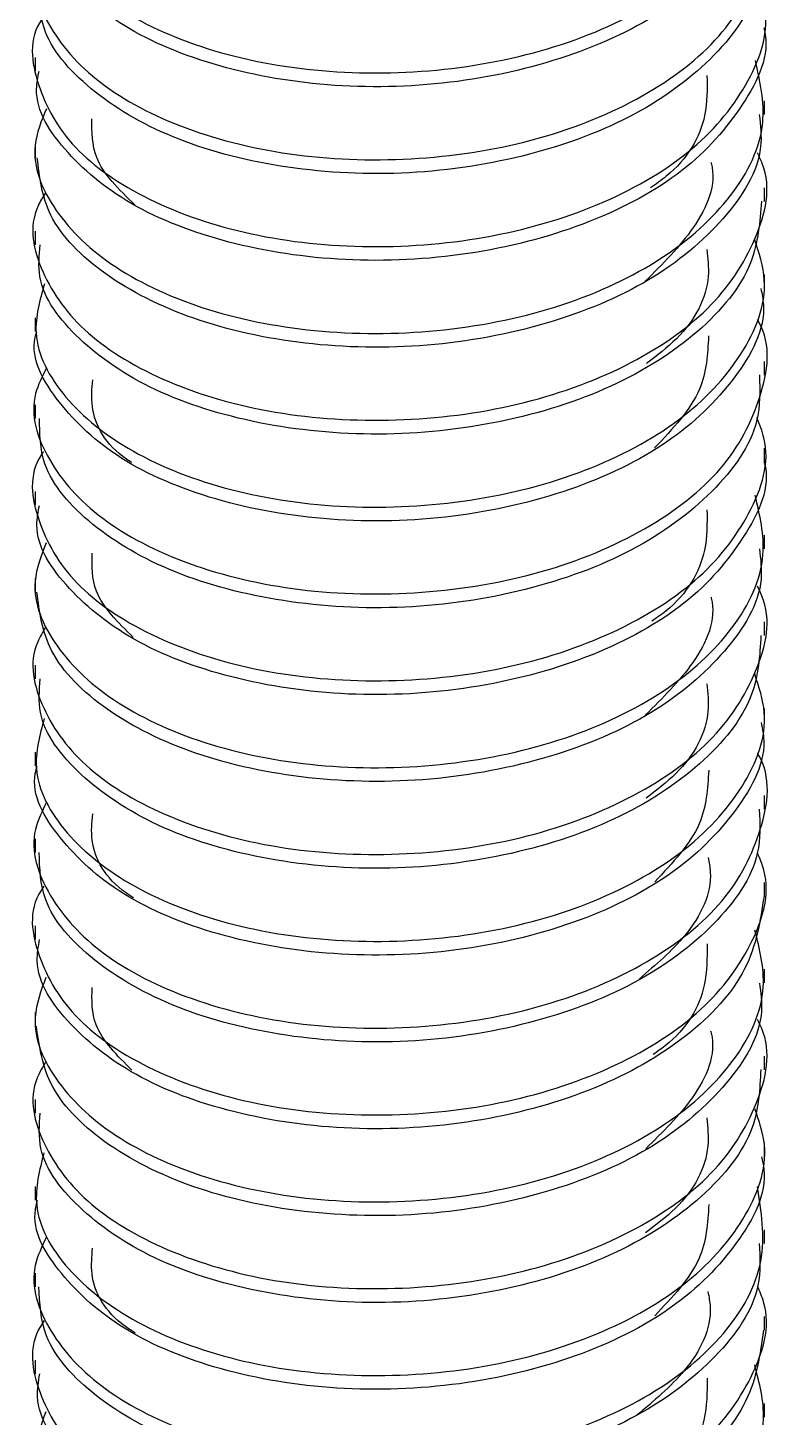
# Model space of a CAD drawing. Extents: x -976302 to -776254, y 5665 to 231437.
# Drawn here: x -791734.8 to -791673.2, y 89729.4 to 89844.4 of the extents above; entities that cross this region are included whole.
import ezdxf

# ---------------------------------------------------------------- set-up
doc = ezdxf.new("R2010")
doc.units = 0
doc.header["$LTSCALE"] = 1000
doc.header["$MEASUREMENT"] = 0
doc.layers.add('暖通', color=7, linetype='Continuous')

msp = doc.modelspace()

# ---------------------------------------------------------------- linework, layer by layer
at = {"layer": '暖通', "color": 7}
for p, q in [((-791734.21, 89841.96), (-791734.21, 89840.82)), ((-791734.21, 89841.96), (-791734.21, 89840.82)), ((-791673.83, 89837.23), (-791673.83, 89838.36)), ((-791673.83, 89837.23), (-791673.83, 89838.36)), ((-791734.21, 89834.77), (-791734.21, 89833.63)), ((-791734.21, 89834.77), (-791734.21, 89833.63)), ((-791673.83, 89830.03), (-791673.83, 89831.17)), ((-791673.83, 89830.03), (-791673.83, 89831.17)), ((-791734.21, 89827.58), (-791734.21, 89826.44)), ((-791734.21, 89827.58), (-791734.21, 89826.44)), ((-791673.83, 89822.84), (-791673.83, 89823.99)), ((-791673.83, 89822.84), (-791673.83, 89823.99)), ((-791734.21, 89820.39), (-791734.21, 89819.25)), ((-791734.21, 89820.39), (-791734.21, 89819.25)), ((-791673.83, 89815.66), (-791673.83, 89816.79)), ((-791673.83, 89815.66), (-791673.83, 89816.79)), ((-791734.21, 89813.2), (-791734.21, 89812.06)), ((-791734.21, 89813.2), (-791734.21, 89812.06)), ((-791673.83, 89808.46), (-791673.83, 89809.61)), ((-791673.83, 89808.46), (-791673.83, 89809.61)), ((-791734.21, 89806.01), (-791734.21, 89804.87)), ((-791734.21, 89806.01), (-791734.21, 89804.87)), ((-791673.83, 89801.28), (-791673.83, 89802.41)), ((-791673.83, 89801.28), (-791673.83, 89802.41)), ((-791734.21, 89798.82), (-791734.21, 89797.68)), ((-791734.21, 89798.82), (-791734.21, 89797.68)), ((-791673.83, 89794.08), (-791673.83, 89795.22)), ((-791673.83, 89794.08), (-791673.83, 89795.22)), ((-791734.21, 89791.63), (-791734.21, 89790.49)), ((-791734.21, 89791.63), (-791734.21, 89790.49)), ((-791673.83, 89786.89), (-791673.83, 89788.04)), ((-791673.83, 89786.89), (-791673.83, 89788.04)), ((-791734.21, 89784.44), (-791734.21, 89783.3)), ((-791734.21, 89784.44), (-791734.21, 89783.3)), ((-791673.83, 89779.7), (-791673.83, 89780.84)), ((-791673.83, 89779.7), (-791673.83, 89780.84)), ((-791734.21, 89777.25), (-791734.21, 89776.11)), ((-791734.21, 89777.25), (-791734.21, 89776.11)), ((-791673.83, 89772.51), (-791673.83, 89773.65)), ((-791673.83, 89772.51), (-791673.83, 89773.65)), ((-791734.21, 89770.05), (-791734.21, 89768.92)), ((-791734.21, 89770.05), (-791734.21, 89768.92)), ((-791673.83, 89765.32), (-791673.83, 89766.46)), ((-791673.83, 89765.32), (-791673.83, 89766.46)), ((-791734.21, 89762.87), (-791734.21, 89761.72)), ((-791734.21, 89762.87), (-791734.21, 89761.72)), ((-791673.83, 89758.13), (-791673.83, 89759.27)), ((-791673.83, 89758.13), (-791673.83, 89759.27)), ((-791734.21, 89755.67), (-791734.21, 89754.54)), ((-791734.21, 89755.67), (-791734.21, 89754.54)), ((-791673.83, 89750.94), (-791673.83, 89752.08)), ((-791673.83, 89750.94), (-791673.83, 89752.08)), ((-791734.21, 89748.48), (-791734.21, 89747.34)), ((-791734.21, 89748.48), (-791734.21, 89747.34)), ((-791673.83, 89743.75), (-791673.83, 89744.89)), ((-791673.83, 89743.75), (-791673.83, 89744.89)), ((-791734.21, 89741.3), (-791734.21, 89740.15)), ((-791734.21, 89741.3), (-791734.21, 89740.15)), ((-791673.83, 89736.56), (-791673.83, 89737.7)), ((-791673.83, 89736.56), (-791673.83, 89737.7)), ((-791734.21, 89734.1), (-791734.21, 89732.97)), ((-791734.21, 89734.1), (-791734.21, 89732.97)), ((-791673.83, 89729.37), (-791673.83, 89730.51)), ((-791673.83, 89729.37), (-791673.83, 89730.51))]:
    msp.add_line(p, q, dxfattribs=at)
for points, knots in [([(-791733.4, 89859.17), (-791733.8, 89857.87), (-791734.74, 89854.75), (-791732.23, 89849.77), (-791726.7, 89845.2), (-791718.5, 89841.89), (-791708.69, 89840.41), (-791698.35, 89840.89), (-791688.66, 89843.33), (-791680.66, 89847.56), (-791675.45, 89853.02), (-791673.26, 89858.46), (-791674.27, 89861.71), (-791674.64, 89862.91)], [0, 0, 0, 0, 0.070159, 0.167175, 0.264174, 0.361202, 0.458197, 0.555207, 0.652211, 0.749213, 0.846228, 0.943224, 1, 1, 1, 1]), ([(-791733.4, 89859.17), (-791733.8, 89857.87), (-791734.74, 89854.75), (-791732.23, 89849.77), (-791726.7, 89845.2), (-791718.5, 89841.89), (-791708.69, 89840.41), (-791698.35, 89840.89), (-791688.66, 89843.33), (-791680.66, 89847.56), (-791675.45, 89853.02), (-791673.26, 89858.46), (-791674.27, 89861.71), (-791674.64, 89862.91)], [0, 0, 0, 0, 0.070159, 0.167175, 0.264174, 0.361202, 0.458197, 0.555207, 0.652211, 0.749213, 0.846228, 0.943224, 1, 1, 1, 1]), ([(-791674.14, 89858.78), (-791674.05, 89858.28), (-791673.56, 89855.7), (-791676.09, 89851.1), (-791681.62, 89845.71), (-791689.94, 89841.77), (-791699.79, 89839.56), (-791710.13, 89839.36), (-791719.76, 89841.14), (-791727.71, 89844.6), (-791732.61, 89849.4), (-791734.71, 89853.17), (-791734.15, 89855.08), (-791734.12, 89855.19)], [0, 0, 0, 0, 0.025999, 0.133519, 0.241022, 0.348557, 0.456055, 0.563573, 0.67108, 0.778587, 0.886105, 0.993605, 1, 1, 1, 1]), ([(-791674.14, 89858.78), (-791674.05, 89858.28), (-791673.56, 89855.7), (-791676.09, 89851.1), (-791681.62, 89845.71), (-791689.94, 89841.77), (-791699.79, 89839.56), (-791710.13, 89839.36), (-791719.76, 89841.14), (-791727.71, 89844.6), (-791732.61, 89849.4), (-791734.71, 89853.17), (-791734.15, 89855.08), (-791734.12, 89855.19)], [0, 0, 0, 0, 0.025999, 0.133519, 0.241022, 0.348557, 0.456055, 0.563573, 0.67108, 0.778587, 0.886105, 0.993605, 1, 1, 1, 1]), ([(-791733.26, 89852.21), (-791733.61, 89851.56), (-791734.88, 89849.14), (-791733.53, 89844.66), (-791729.28, 89839.68), (-791721.98, 89835.82), (-791712.69, 89833.56), (-791702.42, 89833.28), (-791692.32, 89834.94), (-791683.58, 89838.53), (-791677.04, 89843.56), (-791673.92, 89849.55), (-791673.17, 89854), (-791674.36, 89856.05), (-791674.41, 89856.13)], [0, 0, 0, 0, 0.0360745, 0.1320762, 0.2280546, 0.3240462, 0.420029, 0.5160055, 0.612003, 0.7079818, 0.8039885, 0.899963, 0.995951, 1, 1, 1, 1]), ([(-791733.26, 89852.21), (-791733.61, 89851.56), (-791734.88, 89849.14), (-791733.53, 89844.66), (-791729.28, 89839.68), (-791721.98, 89835.82), (-791712.69, 89833.56), (-791702.42, 89833.28), (-791692.32, 89834.94), (-791683.58, 89838.53), (-791677.04, 89843.56), (-791673.92, 89849.55), (-791673.17, 89854), (-791674.36, 89856.05), (-791674.41, 89856.13)], [0, 0, 0, 0, 0.0360745, 0.1320762, 0.2280546, 0.3240462, 0.420029, 0.5160055, 0.612003, 0.7079818, 0.8039885, 0.899963, 0.995951, 1, 1, 1, 1]), ([(-791674.23, 89851.62), (-791674.21, 89850.28), (-791674.15, 89846.85), (-791677.92, 89841.65), (-791684.65, 89836.76), (-791693.7, 89833.49), (-791703.88, 89832.03), (-791714.08, 89832.66), (-791723.17, 89835.11), (-791729.97, 89839.19), (-791733.85, 89843.75), (-791733.84, 89846.8), (-791733.83, 89848.02)], [0, 0, 0, 0, 0.068596, 0.17607, 0.283549, 0.391034, 0.498502, 0.606002, 0.713474, 0.82097, 0.92844, 1, 1, 1, 1]), ([(-791674.23, 89851.62), (-791674.21, 89850.28), (-791674.15, 89846.85), (-791677.92, 89841.65), (-791684.65, 89836.76), (-791693.7, 89833.49), (-791703.88, 89832.03), (-791714.08, 89832.66), (-791723.17, 89835.11), (-791729.97, 89839.19), (-791733.85, 89843.75), (-791733.84, 89846.8), (-791733.83, 89848.02)], [0, 0, 0, 0, 0.068596, 0.17607, 0.283549, 0.391034, 0.498502, 0.606002, 0.713474, 0.82097, 0.92844, 1, 1, 1, 1]), ([(-791733.55, 89845.27), (-791733.57, 89845.24), (-791734.82, 89843.52), (-791734.25, 89839.62), (-791731.43, 89834.35), (-791725.13, 89830), (-791716.54, 89827.03), (-791706.52, 89825.97), (-791696.21, 89826.86), (-791686.81, 89829.72), (-791679.28, 89834.24), (-791674.79, 89839.9), (-791673.18, 89844.85), (-791674.24, 89847.5), (-791674.49, 89848.13)], [0, 0, 0, 0, 0.00189, 0.098703, 0.19552, 0.292327, 0.389158, 0.485963, 0.582792, 0.6796, 0.776418, 0.873231, 0.970036, 1, 1, 1, 1]), ([(-791733.55, 89845.27), (-791733.57, 89845.24), (-791734.82, 89843.52), (-791734.25, 89839.62), (-791731.43, 89834.35), (-791725.13, 89830), (-791716.54, 89827.03), (-791706.52, 89825.97), (-791696.21, 89826.86), (-791686.81, 89829.72), (-791679.28, 89834.24), (-791674.79, 89839.9), (-791673.18, 89844.85), (-791674.24, 89847.5), (-791674.49, 89848.13)], [0, 0, 0, 0, 0.00189, 0.098703, 0.19552, 0.292327, 0.389158, 0.485963, 0.582792, 0.6796, 0.776418, 0.873231, 0.970036, 1, 1, 1, 1]), ([(-791673.88, 89844.41), (-791673.86, 89844.34), (-791673.3, 89842.21), (-791675.35, 89837.96), (-791680.15, 89832.36), (-791688.04, 89828.08), (-791697.63, 89825.49), (-791707.97, 89824.85), (-791717.85, 89826.24), (-791726.23, 89829.35), (-791731.84, 89833.94), (-791734.44, 89838), (-791733.98, 89840.32), (-791733.88, 89840.81)], [0, 0, 0, 0, 0.003424, 0.11095, 0.218451, 0.325979, 0.433476, 0.540981, 0.648493, 0.755994, 0.863522, 0.97102, 1, 1, 1, 1]), ([(-791673.88, 89844.41), (-791673.86, 89844.34), (-791673.3, 89842.21), (-791675.35, 89837.96), (-791680.15, 89832.36), (-791688.04, 89828.08), (-791697.63, 89825.49), (-791707.97, 89824.85), (-791717.85, 89826.24), (-791726.23, 89829.35), (-791731.84, 89833.94), (-791734.44, 89838), (-791733.98, 89840.32), (-791733.88, 89840.81)], [0, 0, 0, 0, 0.003424, 0.11095, 0.218451, 0.325979, 0.433476, 0.540981, 0.648493, 0.755994, 0.863522, 0.97102, 1, 1, 1, 1]), ([(-791733.28, 89837.71), (-791733.69, 89836.71), (-791734.83, 89833.92), (-791732.9, 89829.15), (-791727.96, 89824.38), (-791720.16, 89820.8), (-791710.57, 89818.96), (-791700.24, 89819.09), (-791690.34, 89821.16), (-791681.96, 89825.11), (-791676.17, 89830.36), (-791673.34, 89836.2), (-791674.19, 89839.99), (-791674.57, 89841.7)], [0, 0, 0, 0, 0.054167, 0.150455, 0.24672, 0.343008, 0.439271, 0.535539, 0.631814, 0.728079, 0.824369, 0.92063, 1, 1, 1, 1]), ([(-791733.28, 89837.71), (-791733.69, 89836.71), (-791734.83, 89833.92), (-791732.9, 89829.15), (-791727.96, 89824.38), (-791720.16, 89820.8), (-791710.57, 89818.96), (-791700.24, 89819.09), (-791690.34, 89821.16), (-791681.96, 89825.11), (-791676.17, 89830.36), (-791673.34, 89836.2), (-791674.19, 89839.99), (-791674.57, 89841.7)], [0, 0, 0, 0, 0.054167, 0.150455, 0.24672, 0.343008, 0.439271, 0.535539, 0.631814, 0.728079, 0.824369, 0.92063, 1, 1, 1, 1]), ([(-791678.58, 89840.45), (-791678.57, 89839.35), (-791678.52, 89836.46), (-791680.42, 89833.14), (-791682.82, 89831.46), (-791683.27, 89831.15)], [0, 0, 0, 0, 0.330871, 0.873659, 1, 1, 1, 1]), ([(-791678.58, 89840.45), (-791678.57, 89839.35), (-791678.52, 89836.46), (-791680.42, 89833.14), (-791682.82, 89831.46), (-791683.27, 89831.15)], [0, 0, 0, 0, 0.330871, 0.873659, 1, 1, 1, 1]), ([(-791674.25, 89837.22), (-791674.15, 89836.33), (-791673.82, 89833.35), (-791676.88, 89828.46), (-791682.98, 89823.28), (-791691.67, 89819.66), (-791701.69, 89817.79), (-791711.99, 89817.98), (-791721.4, 89820.08), (-791728.77, 89823.83), (-791733.46, 89828.6), (-791733.85, 89832.04), (-791734.03, 89833.64)], [0, 0, 0, 0, 0.045859, 0.15335, 0.260833, 0.36834, 0.475818, 0.583325, 0.690807, 0.798301, 0.905789, 1, 1, 1, 1]), ([(-791674.25, 89837.22), (-791674.15, 89836.33), (-791673.82, 89833.35), (-791676.88, 89828.46), (-791682.98, 89823.28), (-791691.67, 89819.66), (-791701.69, 89817.79), (-791711.99, 89817.98), (-791721.4, 89820.08), (-791728.77, 89823.83), (-791733.46, 89828.6), (-791733.85, 89832.04), (-791734.03, 89833.64)], [0, 0, 0, 0, 0.045859, 0.15335, 0.260833, 0.36834, 0.475818, 0.583325, 0.690807, 0.798301, 0.905789, 1, 1, 1, 1]), ([(-791725.96, 89829.75), (-791727.26, 89831.02), (-791729.53, 89833.24), (-791729.51, 89835.78), (-791729.5, 89836.86)], [0, 0, 0, 0, 0.5735089, 1, 1, 1, 1]), ([(-791725.96, 89829.75), (-791727.26, 89831.02), (-791729.53, 89833.24), (-791729.51, 89835.78), (-791729.5, 89836.86)], [0, 0, 0, 0, 0.5735089, 1, 1, 1, 1]), ([(-791733.34, 89830.75), (-791733.57, 89830.39), (-791734.87, 89828.3), (-791733.94, 89824.09), (-791730.34, 89818.96), (-791723.49, 89814.86), (-791714.51, 89812.26), (-791704.33, 89811.62), (-791694.12, 89812.91), (-791685.04, 89816.17), (-791678.02, 89820.98), (-791674.26, 89826.82), (-791673.13, 89831.47), (-791674.26, 89833.76), (-791674.41, 89834.05)], [0, 0, 0, 0, 0.020312, 0.116876, 0.213428, 0.309982, 0.406543, 0.503089, 0.599663, 0.696212, 0.792783, 0.88933, 0.985881, 1, 1, 1, 1]), ([(-791733.34, 89830.75), (-791733.57, 89830.39), (-791734.87, 89828.3), (-791733.94, 89824.09), (-791730.34, 89818.96), (-791723.49, 89814.86), (-791714.51, 89812.26), (-791704.33, 89811.62), (-791694.12, 89812.91), (-791685.04, 89816.17), (-791678.02, 89820.98), (-791674.26, 89826.82), (-791673.13, 89831.47), (-791674.26, 89833.76), (-791674.41, 89834.05)], [0, 0, 0, 0, 0.020312, 0.116876, 0.213428, 0.309982, 0.406543, 0.503089, 0.599663, 0.696212, 0.792783, 0.88933, 0.985881, 1, 1, 1, 1]), ([(-791678.25, 89833.25), (-791678.24, 89833.23), (-791677.76, 89831.44), (-791679.29, 89827.81), (-791682.26, 89824.85), (-791683.69, 89823.42)], [0, 0, 0, 0, 0.005767, 0.519201, 1, 1, 1, 1]), ([(-791678.25, 89833.25), (-791678.24, 89833.23), (-791677.76, 89831.44), (-791679.29, 89827.81), (-791682.26, 89824.85), (-791683.69, 89823.42)], [0, 0, 0, 0, 0.005767, 0.519201, 1, 1, 1, 1]), ([(-791674.08, 89830.05), (-791674.2, 89828.33), (-791674.48, 89824.52), (-791678.95, 89819.08), (-791686.18, 89814.46), (-791695.52, 89811.5), (-791705.79, 89810.42), (-791715.86, 89811.42), (-791724.64, 89814.18), (-791730.91, 89818.51), (-791734.14, 89822.84), (-791733.87, 89825.56), (-791733.78, 89826.44)], [0, 0, 0, 0, 0.088426, 0.195904, 0.303397, 0.410879, 0.518355, 0.625854, 0.733332, 0.840842, 0.948315, 1, 1, 1, 1]), ([(-791674.08, 89830.05), (-791674.2, 89828.33), (-791674.48, 89824.52), (-791678.95, 89819.08), (-791686.18, 89814.46), (-791695.52, 89811.5), (-791705.79, 89810.42), (-791715.86, 89811.42), (-791724.64, 89814.18), (-791730.91, 89818.51), (-791734.14, 89822.84), (-791733.87, 89825.56), (-791733.78, 89826.44)], [0, 0, 0, 0, 0.088426, 0.195904, 0.303397, 0.410879, 0.518355, 0.625854, 0.733332, 0.840842, 0.948315, 1, 1, 1, 1]), ([(-791733.43, 89823.2), (-791733.82, 89821.85), (-791734.73, 89818.69), (-791732.12, 89813.68), (-791726.52, 89809.14), (-791718.26, 89805.87), (-791708.42, 89804.44), (-791698.08, 89804.98), (-791688.42, 89807.47), (-791680.48, 89811.74), (-791675.36, 89817.22), (-791673.25, 89822.6), (-791674.27, 89825.78), (-791674.64, 89826.91)], [0, 0, 0, 0, 0.072449, 0.169575, 0.266684, 0.363823, 0.460928, 0.558051, 0.655164, 0.752277, 0.849402, 0.946508, 1, 1, 1, 1]), ([(-791733.43, 89823.2), (-791733.82, 89821.85), (-791734.73, 89818.69), (-791732.12, 89813.68), (-791726.52, 89809.14), (-791718.26, 89805.87), (-791708.42, 89804.44), (-791698.08, 89804.98), (-791688.42, 89807.47), (-791680.48, 89811.74), (-791675.36, 89817.22), (-791673.25, 89822.6), (-791674.27, 89825.78), (-791674.64, 89826.91)], [0, 0, 0, 0, 0.072449, 0.169575, 0.266684, 0.363823, 0.460928, 0.558051, 0.655164, 0.752277, 0.849402, 0.946508, 1, 1, 1, 1]), ([(-791678.59, 89826.05), (-791678.51, 89825.31), (-791678.23, 89822.78), (-791680.01, 89819.35), (-791682.72, 89817.27), (-791683.59, 89816.6)], [0, 0, 0, 0, 0.2190539, 0.749365, 1, 1, 1, 1]), ([(-791678.59, 89826.05), (-791678.51, 89825.31), (-791678.23, 89822.78), (-791680.01, 89819.35), (-791682.72, 89817.27), (-791683.59, 89816.6)], [0, 0, 0, 0, 0.2190539, 0.749365, 1, 1, 1, 1]), ([(-791674.12, 89822.83), (-791674.03, 89822.38), (-791673.53, 89819.86), (-791675.99, 89815.3), (-791681.43, 89809.88), (-791689.7, 89805.9), (-791699.51, 89803.64), (-791709.86, 89803.39), (-791719.52, 89805.11), (-791727.53, 89808.53), (-791732.52, 89813.31), (-791734.68, 89817.12), (-791734.12, 89819.08), (-791734.08, 89819.24)], [0, 0, 0, 0, 0.023158, 0.130681, 0.238186, 0.345723, 0.453223, 0.560742, 0.668251, 0.77576, 0.883281, 0.990783, 1, 1, 1, 1]), ([(-791674.12, 89822.83), (-791674.03, 89822.38), (-791673.53, 89819.86), (-791675.99, 89815.3), (-791681.43, 89809.88), (-791689.7, 89805.9), (-791699.51, 89803.64), (-791709.86, 89803.39), (-791719.52, 89805.11), (-791727.53, 89808.53), (-791732.52, 89813.31), (-791734.68, 89817.12), (-791734.12, 89819.08), (-791734.08, 89819.24)], [0, 0, 0, 0, 0.023158, 0.130681, 0.238186, 0.345723, 0.453223, 0.560742, 0.668251, 0.77576, 0.883281, 0.990783, 1, 1, 1, 1]), ([(-791733.26, 89816.25), (-791733.62, 89815.55), (-791734.87, 89813.09), (-791733.46, 89808.56), (-791729.12, 89803.61), (-791721.75, 89799.78), (-791712.43, 89797.57), (-791702.15, 89797.35), (-791692.07, 89799.06), (-791683.37, 89802.69), (-791676.9, 89807.76), (-791673.88, 89813.76), (-791673.18, 89818.19), (-791674.37, 89820.2), (-791674.4, 89820.25)], [0, 0, 0, 0, 0.038306, 0.13423, 0.230129, 0.326043, 0.421946, 0.517845, 0.613762, 0.709662, 0.805591, 0.901486, 0.997397, 1, 1, 1, 1]), ([(-791733.26, 89816.25), (-791733.62, 89815.55), (-791734.87, 89813.09), (-791733.46, 89808.56), (-791729.12, 89803.61), (-791721.75, 89799.78), (-791712.43, 89797.57), (-791702.15, 89797.35), (-791692.07, 89799.06), (-791683.37, 89802.69), (-791676.9, 89807.76), (-791673.88, 89813.76), (-791673.18, 89818.19), (-791674.37, 89820.2), (-791674.4, 89820.25)], [0, 0, 0, 0, 0.038306, 0.13423, 0.230129, 0.326043, 0.421946, 0.517845, 0.613762, 0.709662, 0.805591, 0.901486, 0.997397, 1, 1, 1, 1]), ([(-791678.45, 89818.89), (-791678.53, 89817.39), (-791678.71, 89814.08), (-791681.42, 89811.21), (-791682.92, 89809.62)], [0, 0, 0, 0, 0.45075, 1, 1, 1, 1]), ([(-791678.45, 89818.89), (-791678.53, 89817.39), (-791678.71, 89814.08), (-791681.42, 89811.21), (-791682.92, 89809.62)], [0, 0, 0, 0, 0.45075, 1, 1, 1, 1]), ([(-791674.24, 89815.67), (-791674.2, 89814.38), (-791674.11, 89811.01), (-791677.79, 89805.85), (-791684.43, 89800.92), (-791693.44, 89797.6), (-791703.6, 89796.09), (-791713.82, 89796.67), (-791722.95, 89799.08), (-791729.83, 89803.11), (-791733.8, 89807.7), (-791733.83, 89810.8), (-791733.85, 89812.07)], [0, 0, 0, 0, 0.065746, 0.173222, 0.280699, 0.388186, 0.495654, 0.603155, 0.710627, 0.818122, 0.925593, 1, 1, 1, 1]), ([(-791674.24, 89815.67), (-791674.2, 89814.38), (-791674.11, 89811.01), (-791677.79, 89805.85), (-791684.43, 89800.92), (-791693.44, 89797.6), (-791703.6, 89796.09), (-791713.82, 89796.67), (-791722.95, 89799.08), (-791729.83, 89803.11), (-791733.8, 89807.7), (-791733.83, 89810.8), (-791733.85, 89812.07)], [0, 0, 0, 0, 0.065746, 0.173222, 0.280699, 0.388186, 0.495654, 0.603155, 0.710627, 0.818122, 0.925593, 1, 1, 1, 1]), ([(-791726.21, 89808.41), (-791726.35, 89808.5), (-791728.32, 89809.76), (-791729.69, 89812.26), (-791729.5, 89814.53), (-791729.44, 89815.27)], [0, 0, 0, 0, 0.05134, 0.690992, 1, 1, 1, 1]), ([(-791726.21, 89808.41), (-791726.35, 89808.5), (-791728.32, 89809.76), (-791729.69, 89812.26), (-791729.5, 89814.53), (-791729.44, 89815.27)], [0, 0, 0, 0, 0.05134, 0.690992, 1, 1, 1, 1]), ([(-791733.51, 89809.3), (-791733.57, 89809.23), (-791734.83, 89807.46), (-791734.22, 89803.53), (-791731.3, 89798.27), (-791724.93, 89793.94), (-791716.29, 89791.02), (-791706.25, 89790.02), (-791695.95, 89790.95), (-791686.58, 89793.87), (-791679.11, 89798.43), (-791674.72, 89804.11), (-791673.17, 89808.99), (-791674.23, 89811.57), (-791674.45, 89812.13)], [0, 0, 0, 0, 0.0042178, 0.1011317, 0.1980476, 0.2949559, 0.3918854, 0.4887903, 0.5857205, 0.682628, 0.7795477, 0.8764603, 0.9733655, 1, 1, 1, 1]), ([(-791733.51, 89809.3), (-791733.57, 89809.23), (-791734.83, 89807.46), (-791734.22, 89803.53), (-791731.3, 89798.27), (-791724.93, 89793.94), (-791716.29, 89791.02), (-791706.25, 89790.02), (-791695.95, 89790.95), (-791686.58, 89793.87), (-791679.11, 89798.43), (-791674.72, 89804.11), (-791673.17, 89808.99), (-791674.23, 89811.57), (-791674.45, 89812.13)], [0, 0, 0, 0, 0.0042178, 0.1011317, 0.1980476, 0.2949559, 0.3918854, 0.4887903, 0.5857205, 0.682628, 0.7795477, 0.8764603, 0.9733655, 1, 1, 1, 1]), ([(-791673.84, 89808.46), (-791673.84, 89808.45), (-791673.27, 89806.38), (-791675.27, 89802.16), (-791679.97, 89796.55), (-791687.81, 89792.22), (-791697.36, 89789.58), (-791707.7, 89788.88), (-791717.6, 89790.23), (-791726.03, 89793.3), (-791731.73, 89797.86), (-791734.41, 89801.95), (-791733.96, 89804.32), (-791733.86, 89804.86)], [0, 0, 0, 0, 0.000608, 0.108133, 0.21563, 0.323154, 0.430649, 0.538149, 0.645659, 0.753157, 0.860683, 0.968177, 1, 1, 1, 1]), ([(-791673.84, 89808.46), (-791673.84, 89808.45), (-791673.27, 89806.38), (-791675.27, 89802.16), (-791679.97, 89796.55), (-791687.81, 89792.22), (-791697.36, 89789.58), (-791707.7, 89788.88), (-791717.6, 89790.23), (-791726.03, 89793.3), (-791731.73, 89797.86), (-791734.41, 89801.95), (-791733.96, 89804.32), (-791733.86, 89804.86)], [0, 0, 0, 0, 0.000608, 0.108133, 0.21563, 0.323154, 0.430649, 0.538149, 0.645659, 0.753157, 0.860683, 0.968177, 1, 1, 1, 1]), ([(-791733.3, 89801.75), (-791733.71, 89800.7), (-791734.82, 89797.86), (-791732.81, 89793.06), (-791727.78, 89788.32), (-791719.92, 89784.78), (-791710.31, 89782.98), (-791699.97, 89783.16), (-791690.1, 89785.29), (-791681.77, 89789.28), (-791676.06, 89794.56), (-791673.33, 89800.35), (-791674.21, 89804.06), (-791674.59, 89805.7)], [0, 0, 0, 0, 0.056461, 0.15285, 0.249216, 0.345607, 0.44197, 0.53834, 0.634716, 0.731083, 0.827473, 0.923836, 1, 1, 1, 1]), ([(-791733.3, 89801.75), (-791733.71, 89800.7), (-791734.82, 89797.86), (-791732.81, 89793.06), (-791727.78, 89788.32), (-791719.92, 89784.78), (-791710.31, 89782.98), (-791699.97, 89783.16), (-791690.1, 89785.29), (-791681.77, 89789.28), (-791676.06, 89794.56), (-791673.33, 89800.35), (-791674.21, 89804.06), (-791674.59, 89805.7)], [0, 0, 0, 0, 0.056461, 0.15285, 0.249216, 0.345607, 0.44197, 0.53834, 0.634716, 0.731083, 0.827473, 0.923836, 1, 1, 1, 1]), ([(-791678.58, 89804.5), (-791678.57, 89803.38), (-791678.54, 89800.47), (-791680.41, 89797.18), (-791682.76, 89795.54), (-791683.16, 89795.27)], [0, 0, 0, 0, 0.340249, 0.888597, 1, 1, 1, 1]), ([(-791678.58, 89804.5), (-791678.57, 89803.38), (-791678.54, 89800.47), (-791680.41, 89797.18), (-791682.76, 89795.54), (-791683.16, 89795.27)], [0, 0, 0, 0, 0.340249, 0.888597, 1, 1, 1, 1]), ([(-791674.24, 89801.27), (-791674.14, 89800.43), (-791673.78, 89797.51), (-791676.76, 89792.66), (-791682.78, 89787.45), (-791691.42, 89783.78), (-791701.42, 89781.86), (-791711.72, 89782), (-791721.17, 89784.05), (-791728.61, 89787.76), (-791733.41, 89792.55), (-791733.85, 89796.04), (-791734.06, 89797.69)], [0, 0, 0, 0, 0.043008, 0.150503, 0.257988, 0.365498, 0.47298, 0.580488, 0.687972, 0.795468, 0.902959, 1, 1, 1, 1]), ([(-791674.24, 89801.27), (-791674.14, 89800.43), (-791673.78, 89797.51), (-791676.76, 89792.66), (-791682.78, 89787.45), (-791691.42, 89783.78), (-791701.42, 89781.86), (-791711.72, 89782), (-791721.17, 89784.05), (-791728.61, 89787.76), (-791733.41, 89792.55), (-791733.85, 89796.04), (-791734.06, 89797.69)], [0, 0, 0, 0, 0.043008, 0.150503, 0.257988, 0.365498, 0.47298, 0.580488, 0.687972, 0.795468, 0.902959, 1, 1, 1, 1]), ([(-791726.08, 89793.93), (-791727.35, 89795.18), (-791729.55, 89797.35), (-791729.51, 89799.84), (-791729.49, 89800.9)], [0, 0, 0, 0, 0.571707, 1, 1, 1, 1]), ([(-791726.08, 89793.93), (-791727.35, 89795.18), (-791729.55, 89797.35), (-791729.51, 89799.84), (-791729.49, 89800.9)], [0, 0, 0, 0, 0.571707, 1, 1, 1, 1]), ([(-791733.33, 89794.78), (-791733.57, 89794.38), (-791734.87, 89792.24), (-791733.89, 89787.99), (-791730.2, 89782.88), (-791723.28, 89778.81), (-791714.25, 89776.26), (-791704.06, 89775.68), (-791693.86, 89777.02), (-791684.83, 89780.33), (-791677.88, 89785.17), (-791674.2, 89791.03), (-791673.13, 89795.65), (-791674.28, 89797.91), (-791674.41, 89798.17)], [0, 0, 0, 0, 0.022593, 0.119074, 0.215542, 0.312013, 0.408489, 0.504951, 0.60144, 0.697905, 0.794393, 0.890856, 0.987323, 1, 1, 1, 1]), ([(-791733.33, 89794.78), (-791733.57, 89794.38), (-791734.87, 89792.24), (-791733.89, 89787.99), (-791730.2, 89782.88), (-791723.28, 89778.81), (-791714.25, 89776.26), (-791704.06, 89775.68), (-791693.86, 89777.02), (-791684.83, 89780.33), (-791677.88, 89785.17), (-791674.2, 89791.03), (-791673.13, 89795.65), (-791674.28, 89797.91), (-791674.41, 89798.17)], [0, 0, 0, 0, 0.022593, 0.119074, 0.215542, 0.312013, 0.408489, 0.504951, 0.60144, 0.697905, 0.794393, 0.890856, 0.987323, 1, 1, 1, 1]), ([(-791678.26, 89797.3), (-791678.25, 89797.26), (-791677.77, 89795.45), (-791679.3, 89791.83), (-791682.26, 89788.91), (-791683.67, 89787.51)], [0, 0, 0, 0, 0.011347, 0.526692, 1, 1, 1, 1]), ([(-791678.26, 89797.3), (-791678.25, 89797.26), (-791677.77, 89795.45), (-791679.3, 89791.83), (-791682.26, 89788.91), (-791683.67, 89787.51)], [0, 0, 0, 0, 0.011347, 0.526692, 1, 1, 1, 1]), ([(-791674.11, 89794.1), (-791674.21, 89792.43), (-791674.43, 89788.68), (-791678.8, 89783.27), (-791685.95, 89778.61), (-791695.25, 89775.61), (-791705.52, 89774.47), (-791715.61, 89775.41), (-791724.43, 89778.13), (-791730.78, 89782.43), (-791734.1, 89786.8), (-791733.86, 89789.56), (-791733.78, 89790.49)], [0, 0, 0, 0, 0.085589, 0.193065, 0.300556, 0.408037, 0.515511, 0.623009, 0.730485, 0.837993, 0.945465, 1, 1, 1, 1]), ([(-791674.11, 89794.1), (-791674.21, 89792.43), (-791674.43, 89788.68), (-791678.8, 89783.27), (-791685.95, 89778.61), (-791695.25, 89775.61), (-791705.52, 89774.47), (-791715.61, 89775.41), (-791724.43, 89778.13), (-791730.78, 89782.43), (-791734.1, 89786.8), (-791733.86, 89789.56), (-791733.78, 89790.49)], [0, 0, 0, 0, 0.085589, 0.193065, 0.300556, 0.408037, 0.515511, 0.623009, 0.730485, 0.837993, 0.945465, 1, 1, 1, 1]), ([(-791733.45, 89787.23), (-791733.83, 89785.84), (-791734.71, 89782.63), (-791732.01, 89777.6), (-791726.33, 89773.08), (-791718.01, 89769.85), (-791708.15, 89768.48), (-791697.81, 89769.06), (-791688.18, 89771.61), (-791680.3, 89775.92), (-791675.27, 89781.43), (-791673.24, 89786.75), (-791674.28, 89789.85), (-791674.63, 89790.91)], [0, 0, 0, 0, 0.074738, 0.171975, 0.269196, 0.366446, 0.463664, 0.560899, 0.658124, 0.75535, 0.852584, 0.949803, 1, 1, 1, 1]), ([(-791733.45, 89787.23), (-791733.83, 89785.84), (-791734.71, 89782.63), (-791732.01, 89777.6), (-791726.33, 89773.08), (-791718.01, 89769.85), (-791708.15, 89768.48), (-791697.81, 89769.06), (-791688.18, 89771.61), (-791680.3, 89775.92), (-791675.27, 89781.43), (-791673.24, 89786.75), (-791674.28, 89789.85), (-791674.63, 89790.91)], [0, 0, 0, 0, 0.074738, 0.171975, 0.269196, 0.366446, 0.463664, 0.560899, 0.658124, 0.75535, 0.852584, 0.949803, 1, 1, 1, 1]), ([(-791678.59, 89790.1), (-791678.51, 89789.34), (-791678.25, 89786.79), (-791680.05, 89783.35), (-791682.76, 89781.28), (-791683.62, 89780.62)], [0, 0, 0, 0, 0.223982, 0.752249, 1, 1, 1, 1]), ([(-791678.59, 89790.1), (-791678.51, 89789.34), (-791678.25, 89786.79), (-791680.05, 89783.35), (-791682.76, 89781.28), (-791683.62, 89780.62)], [0, 0, 0, 0, 0.223982, 0.752249, 1, 1, 1, 1]), ([(-791674.09, 89786.88), (-791674.01, 89786.48), (-791673.49, 89784.02), (-791675.89, 89779.5), (-791681.24, 89774.06), (-791689.46, 89770.03), (-791699.24, 89767.72), (-791709.59, 89767.42), (-791719.29, 89769.09), (-791727.35, 89772.47), (-791732.43, 89777.22), (-791734.65, 89781.07), (-791734.1, 89783.08), (-791734.04, 89783.28)], [0, 0, 0, 0, 0.0203194, 0.127845, 0.2353511, 0.3428892, 0.4503906, 0.5579091, 0.6654208, 0.7729297, 0.8804543, 0.9879571, 1, 1, 1, 1]), ([(-791674.09, 89786.88), (-791674.01, 89786.48), (-791673.49, 89784.02), (-791675.89, 89779.5), (-791681.24, 89774.06), (-791689.46, 89770.03), (-791699.24, 89767.72), (-791709.59, 89767.42), (-791719.29, 89769.09), (-791727.35, 89772.47), (-791732.43, 89777.22), (-791734.65, 89781.07), (-791734.1, 89783.08), (-791734.04, 89783.28)], [0, 0, 0, 0, 0.0203194, 0.127845, 0.2353511, 0.3428892, 0.4503906, 0.5579091, 0.6654208, 0.7729297, 0.8804543, 0.9879571, 1, 1, 1, 1]), ([(-791733.26, 89780.28), (-791733.63, 89779.54), (-791734.87, 89777.03), (-791733.38, 89772.47), (-791728.96, 89767.54), (-791721.53, 89763.75), (-791712.17, 89761.59), (-791701.87, 89761.42), (-791691.82, 89763.18), (-791683.17, 89766.86), (-791676.77, 89771.95), (-791673.84, 89777.97), (-791673.19, 89782.37), (-791674.39, 89784.35), (-791674.4, 89784.38)], [0, 0, 0, 0, 0.04053, 0.136377, 0.232198, 0.328036, 0.42386, 0.51968, 0.615519, 0.711341, 0.807192, 0.90301, 0.998843, 1, 1, 1, 1]), ([(-791733.26, 89780.28), (-791733.63, 89779.54), (-791734.87, 89777.03), (-791733.38, 89772.47), (-791728.96, 89767.54), (-791721.53, 89763.75), (-791712.17, 89761.59), (-791701.87, 89761.42), (-791691.82, 89763.18), (-791683.17, 89766.86), (-791676.77, 89771.95), (-791673.84, 89777.97), (-791673.19, 89782.37), (-791674.39, 89784.35), (-791674.4, 89784.38)], [0, 0, 0, 0, 0.04053, 0.136377, 0.232198, 0.328036, 0.42386, 0.51968, 0.615519, 0.711341, 0.807192, 0.90301, 0.998843, 1, 1, 1, 1]), ([(-791678.44, 89782.93), (-791678.53, 89781.42), (-791678.72, 89778.12), (-791681.44, 89775.25), (-791682.91, 89773.7)], [0, 0, 0, 0, 0.457939, 1, 1, 1, 1]), ([(-791678.44, 89782.93), (-791678.53, 89781.42), (-791678.72, 89778.12), (-791681.44, 89775.25), (-791682.91, 89773.7)], [0, 0, 0, 0, 0.457939, 1, 1, 1, 1]), ([(-791674.25, 89779.71), (-791674.2, 89778.49), (-791674.06, 89775.17), (-791677.65, 89770.04), (-791684.22, 89765.08), (-791693.18, 89761.72), (-791703.33, 89760.15), (-791713.56, 89760.68), (-791722.74, 89763.04), (-791729.68, 89767.04), (-791733.75, 89771.65), (-791733.83, 89774.8), (-791733.87, 89776.12)], [0, 0, 0, 0, 0.062895, 0.170372, 0.277849, 0.385338, 0.492807, 0.600308, 0.707781, 0.815275, 0.922748, 1, 1, 1, 1]), ([(-791674.25, 89779.71), (-791674.2, 89778.49), (-791674.06, 89775.17), (-791677.65, 89770.04), (-791684.22, 89765.08), (-791693.18, 89761.72), (-791703.33, 89760.15), (-791713.56, 89760.68), (-791722.74, 89763.04), (-791729.68, 89767.04), (-791733.75, 89771.65), (-791733.83, 89774.8), (-791733.87, 89776.12)], [0, 0, 0, 0, 0.062895, 0.170372, 0.277849, 0.385338, 0.492807, 0.600308, 0.707781, 0.815275, 0.922748, 1, 1, 1, 1]), ([(-791726.04, 89772.36), (-791726.26, 89772.5), (-791728.3, 89773.8), (-791729.71, 89776.34), (-791729.51, 89778.6), (-791729.44, 89779.32)], [0, 0, 0, 0, 0.075118, 0.70337, 1, 1, 1, 1]), ([(-791726.04, 89772.36), (-791726.26, 89772.5), (-791728.3, 89773.8), (-791729.71, 89776.34), (-791729.51, 89778.6), (-791729.44, 89779.32)], [0, 0, 0, 0, 0.075118, 0.70337, 1, 1, 1, 1]), ([(-791733.48, 89773.33), (-791733.56, 89773.22), (-791734.84, 89771.4), (-791734.19, 89767.43), (-791731.17, 89762.19), (-791724.73, 89757.9), (-791716.04, 89755.02), (-791705.97, 89754.07), (-791695.68, 89755.05), (-791686.36, 89758.02), (-791678.95, 89762.61), (-791674.65, 89768.32), (-791673.16, 89773.13), (-791674.21, 89775.64), (-791674.41, 89776.12)], [0, 0, 0, 0, 0.006549, 0.103564, 0.20058, 0.297589, 0.394618, 0.491623, 0.588655, 0.685663, 0.782684, 0.879697, 0.976703, 1, 1, 1, 1]), ([(-791733.48, 89773.33), (-791733.56, 89773.22), (-791734.84, 89771.4), (-791734.19, 89767.43), (-791731.17, 89762.19), (-791724.73, 89757.9), (-791716.04, 89755.02), (-791705.97, 89754.07), (-791695.68, 89755.05), (-791686.36, 89758.02), (-791678.95, 89762.61), (-791674.65, 89768.32), (-791673.16, 89773.13), (-791674.21, 89775.64), (-791674.41, 89776.12)], [0, 0, 0, 0, 0.006549, 0.103564, 0.20058, 0.297589, 0.394618, 0.491623, 0.588655, 0.685663, 0.782684, 0.879697, 0.976703, 1, 1, 1, 1]), ([(-791678.49, 89775.71), (-791678.41, 89775.31), (-791678, 89773.12), (-791679.76, 89769.43), (-791682.83, 89766.82), (-791684.17, 89765.67)], [0, 0, 0, 0, 0.113212, 0.610204, 1, 1, 1, 1]), ([(-791678.49, 89775.71), (-791678.41, 89775.31), (-791678, 89773.12), (-791679.76, 89769.43), (-791682.83, 89766.82), (-791684.17, 89765.67)], [0, 0, 0, 0, 0.113212, 0.610204, 1, 1, 1, 1]), ([(-791673.86, 89772.51), (-791674.17, 89770.47), (-791674.79, 89766.34), (-791679.92, 89760.73), (-791687.55, 89756.36), (-791697.1, 89753.68), (-791707.43, 89752.92), (-791717.35, 89754.22), (-791725.84, 89757.24), (-791731.62, 89761.77), (-791734.37, 89765.9), (-791733.94, 89768.32), (-791733.84, 89768.91)], [0, 0, 0, 0, 0.105317, 0.212811, 0.320329, 0.427821, 0.535317, 0.642825, 0.750318, 0.857842, 0.965333, 1, 1, 1, 1]), ([(-791673.86, 89772.51), (-791674.17, 89770.47), (-791674.79, 89766.34), (-791679.92, 89760.73), (-791687.55, 89756.36), (-791697.1, 89753.68), (-791707.43, 89752.92), (-791717.35, 89754.22), (-791725.84, 89757.24), (-791731.62, 89761.77), (-791734.37, 89765.9), (-791733.94, 89768.32), (-791733.84, 89768.91)], [0, 0, 0, 0, 0.105317, 0.212811, 0.320329, 0.427821, 0.535317, 0.642825, 0.750318, 0.857842, 0.965333, 1, 1, 1, 1]), ([(-791733.31, 89765.78), (-791733.72, 89764.69), (-791734.81, 89761.81), (-791732.72, 89756.97), (-791727.61, 89752.26), (-791719.69, 89748.75), (-791710.04, 89747.01), (-791699.7, 89747.24), (-791689.85, 89749.42), (-791681.58, 89753.46), (-791675.95, 89758.77), (-791673.32, 89764.5), (-791674.22, 89768.13), (-791674.61, 89769.69)], [0, 0, 0, 0, 0.058755, 0.155246, 0.251715, 0.348209, 0.444674, 0.541149, 0.637626, 0.734095, 0.830587, 0.927053, 1, 1, 1, 1]), ([(-791733.31, 89765.78), (-791733.72, 89764.69), (-791734.81, 89761.81), (-791732.72, 89756.97), (-791727.61, 89752.26), (-791719.69, 89748.75), (-791710.04, 89747.01), (-791699.7, 89747.24), (-791689.85, 89749.42), (-791681.58, 89753.46), (-791675.95, 89758.77), (-791673.32, 89764.5), (-791674.22, 89768.13), (-791674.61, 89769.69)], [0, 0, 0, 0, 0.058755, 0.155246, 0.251715, 0.348209, 0.444674, 0.541149, 0.637626, 0.734095, 0.830587, 0.927053, 1, 1, 1, 1]), ([(-791678.57, 89768.55), (-791678.57, 89767.41), (-791678.56, 89764.48), (-791680.41, 89761.22), (-791682.7, 89759.63), (-791683.03, 89759.4)], [0, 0, 0, 0, 0.350187, 0.904792, 1, 1, 1, 1]), ([(-791678.57, 89768.55), (-791678.57, 89767.41), (-791678.56, 89764.48), (-791680.41, 89761.22), (-791682.7, 89759.63), (-791683.03, 89759.4)], [0, 0, 0, 0, 0.350187, 0.904792, 1, 1, 1, 1]), ([(-791674.23, 89765.31), (-791674.13, 89764.53), (-791673.74, 89761.67), (-791676.64, 89756.86), (-791682.58, 89751.62), (-791691.17, 89747.9), (-791701.14, 89745.93), (-791711.46, 89746.02), (-791720.95, 89748.02), (-791728.45, 89751.69), (-791733.36, 89756.51), (-791733.86, 89760.03), (-791734.1, 89761.73)], [0, 0, 0, 0, 0.040158, 0.147657, 0.255144, 0.362659, 0.470143, 0.577652, 0.68514, 0.792637, 0.900133, 1, 1, 1, 1]), ([(-791674.23, 89765.31), (-791674.13, 89764.53), (-791673.74, 89761.67), (-791676.64, 89756.86), (-791682.58, 89751.62), (-791691.17, 89747.9), (-791701.14, 89745.93), (-791711.46, 89746.02), (-791720.95, 89748.02), (-791728.45, 89751.69), (-791733.36, 89756.51), (-791733.86, 89760.03), (-791734.1, 89761.73)], [0, 0, 0, 0, 0.040158, 0.147657, 0.255144, 0.362659, 0.470143, 0.577652, 0.68514, 0.792637, 0.900133, 1, 1, 1, 1]), ([(-791726.19, 89758.09), (-791727.42, 89759.32), (-791729.57, 89761.46), (-791729.51, 89763.9), (-791729.49, 89764.95)], [0, 0, 0, 0, 0.571172, 1, 1, 1, 1]), ([(-791726.19, 89758.09), (-791727.42, 89759.32), (-791729.57, 89761.46), (-791729.51, 89763.9), (-791729.49, 89764.95)], [0, 0, 0, 0, 0.571172, 1, 1, 1, 1]), ([(-791733.31, 89758.82), (-791733.58, 89758.37), (-791734.88, 89756.19), (-791733.83, 89751.89), (-791730.05, 89746.81), (-791723.06, 89742.77), (-791714, 89740.27), (-791703.79, 89739.74), (-791693.6, 89741.13), (-791684.61, 89744.49), (-791677.73, 89749.36), (-791674.15, 89755.25), (-791673.14, 89759.84), (-791674.29, 89762.06), (-791674.41, 89762.29)], [0, 0, 0, 0, 0.024867, 0.121266, 0.21765, 0.314039, 0.41043, 0.506809, 0.603214, 0.699596, 0.796002, 0.892381, 0.988766, 1, 1, 1, 1]), ([(-791733.31, 89758.82), (-791733.58, 89758.37), (-791734.88, 89756.19), (-791733.83, 89751.89), (-791730.05, 89746.81), (-791723.06, 89742.77), (-791714, 89740.27), (-791703.79, 89739.74), (-791693.6, 89741.13), (-791684.61, 89744.49), (-791677.73, 89749.36), (-791674.15, 89755.25), (-791673.14, 89759.84), (-791674.29, 89762.06), (-791674.41, 89762.29)], [0, 0, 0, 0, 0.024867, 0.121266, 0.21765, 0.314039, 0.41043, 0.506809, 0.603214, 0.699596, 0.796002, 0.892381, 0.988766, 1, 1, 1, 1]), ([(-791678.28, 89761.35), (-791678.26, 89761.29), (-791677.78, 89759.46), (-791679.31, 89755.85), (-791682.26, 89752.96), (-791683.65, 89751.6)], [0, 0, 0, 0, 0.0169698, 0.5341963, 1, 1, 1, 1]), ([(-791678.28, 89761.35), (-791678.26, 89761.29), (-791677.78, 89759.46), (-791679.31, 89755.85), (-791682.26, 89752.96), (-791683.65, 89751.6)], [0, 0, 0, 0, 0.0169698, 0.5341963, 1, 1, 1, 1]), ([(-791674.13, 89758.15), (-791674.21, 89756.54), (-791674.38, 89752.83), (-791678.65, 89747.46), (-791685.73, 89742.76), (-791694.99, 89739.71), (-791705.24, 89738.52), (-791715.35, 89739.41), (-791724.23, 89742.08), (-791730.65, 89746.35), (-791734.06, 89750.75), (-791733.86, 89753.56), (-791733.79, 89754.54)], [0, 0, 0, 0, 0.08275, 0.190225, 0.297712, 0.405194, 0.512666, 0.620163, 0.727638, 0.835144, 0.942614, 1, 1, 1, 1]), ([(-791674.13, 89758.15), (-791674.21, 89756.54), (-791674.38, 89752.83), (-791678.65, 89747.46), (-791685.73, 89742.76), (-791694.99, 89739.71), (-791705.24, 89738.52), (-791715.35, 89739.41), (-791724.23, 89742.08), (-791730.65, 89746.35), (-791734.06, 89750.75), (-791733.86, 89753.56), (-791733.79, 89754.54)], [0, 0, 0, 0, 0.08275, 0.190225, 0.297712, 0.405194, 0.512666, 0.620163, 0.727638, 0.835144, 0.942614, 1, 1, 1, 1]), ([(-791733.48, 89751.26), (-791733.85, 89749.83), (-791734.69, 89746.57), (-791731.9, 89741.51), (-791726.14, 89737.03), (-791717.77, 89733.84), (-791707.88, 89732.52), (-791697.54, 89733.15), (-791687.95, 89735.76), (-791680.13, 89740.1), (-791675.18, 89745.63), (-791673.23, 89750.89), (-791674.28, 89753.92), (-791674.61, 89754.9)], [0, 0, 0, 0, 0.0770263, 0.1743748, 0.271709, 0.369072, 0.4664027, 0.5637528, 0.6610898, 0.7584296, 0.8557761, 0.9531074, 1, 1, 1, 1]), ([(-791733.48, 89751.26), (-791733.85, 89749.83), (-791734.69, 89746.57), (-791731.9, 89741.51), (-791726.14, 89737.03), (-791717.77, 89733.84), (-791707.88, 89732.52), (-791697.54, 89733.15), (-791687.95, 89735.76), (-791680.13, 89740.1), (-791675.18, 89745.63), (-791673.23, 89750.89), (-791674.28, 89753.92), (-791674.61, 89754.9)], [0, 0, 0, 0, 0.0770263, 0.1743748, 0.271709, 0.369072, 0.4664027, 0.5637528, 0.6610898, 0.7584296, 0.8557761, 0.9531074, 1, 1, 1, 1]), ([(-791678.59, 89754.15), (-791678.52, 89753.37), (-791678.26, 89750.79), (-791680.09, 89747.34), (-791682.81, 89745.28), (-791683.68, 89744.62)], [0, 0, 0, 0, 0.228441, 0.753686, 1, 1, 1, 1]), ([(-791678.59, 89754.15), (-791678.52, 89753.37), (-791678.26, 89750.79), (-791680.09, 89747.34), (-791682.81, 89745.28), (-791683.68, 89744.62)], [0, 0, 0, 0, 0.228441, 0.753686, 1, 1, 1, 1]), ([(-791674.06, 89750.92), (-791673.99, 89750.59), (-791673.46, 89748.18), (-791675.79, 89743.71), (-791681.05, 89738.23), (-791689.22, 89734.16), (-791698.97, 89731.81), (-791709.32, 89731.45), (-791719.05, 89733.08), (-791727.16, 89736.41), (-791732.34, 89741.14), (-791734.61, 89745.01), (-791734.07, 89747.08), (-791734.01, 89747.33)], [0, 0, 0, 0, 0.017483, 0.125011, 0.232518, 0.340056, 0.447558, 0.555076, 0.662589, 0.770098, 0.877625, 0.985129, 1, 1, 1, 1]), ([(-791674.06, 89750.92), (-791673.99, 89750.59), (-791673.46, 89748.18), (-791675.79, 89743.71), (-791681.05, 89738.23), (-791689.22, 89734.16), (-791698.97, 89731.81), (-791709.32, 89731.45), (-791719.05, 89733.08), (-791727.16, 89736.41), (-791732.34, 89741.14), (-791734.61, 89745.01), (-791734.07, 89747.08), (-791734.01, 89747.33)], [0, 0, 0, 0, 0.017483, 0.125011, 0.232518, 0.340056, 0.447558, 0.555076, 0.662589, 0.770098, 0.877625, 0.985129, 1, 1, 1, 1]), ([(-791733.26, 89744.31), (-791733.64, 89743.52), (-791734.87, 89740.97), (-791733.31, 89736.37), (-791728.8, 89731.47), (-791721.3, 89727.71), (-791711.9, 89725.61), (-791701.6, 89725.49), (-791691.57, 89727.3), (-791682.94, 89731.03), (-791676.75, 89736.13), (-791673.41, 89742.24), (-791674.08, 89746.4), (-791674.41, 89748.47)], [0, 0, 0, 0, 0.042763, 0.138567, 0.234345, 0.330141, 0.425922, 0.5217, 0.617495, 0.713274, 0.809082, 0.904857, 1, 1, 1, 1]), ([(-791733.26, 89744.31), (-791733.64, 89743.52), (-791734.87, 89740.97), (-791733.31, 89736.37), (-791728.8, 89731.47), (-791721.3, 89727.71), (-791711.9, 89725.61), (-791701.6, 89725.49), (-791691.57, 89727.3), (-791682.94, 89731.03), (-791676.75, 89736.13), (-791673.41, 89742.24), (-791674.08, 89746.4), (-791674.41, 89748.47)], [0, 0, 0, 0, 0.042763, 0.138567, 0.234345, 0.330141, 0.425922, 0.5217, 0.617495, 0.713274, 0.809082, 0.904857, 1, 1, 1, 1]), ([(-791678.43, 89746.98), (-791678.52, 89745.45), (-791678.73, 89742.15), (-791681.45, 89739.3), (-791682.91, 89737.77)], [0, 0, 0, 0, 0.465084, 1, 1, 1, 1]), ([(-791678.43, 89746.98), (-791678.52, 89745.45), (-791678.73, 89742.15), (-791681.45, 89739.3), (-791682.91, 89737.77)], [0, 0, 0, 0, 0.465084, 1, 1, 1, 1]), ([(-791674.25, 89743.76), (-791674.19, 89742.59), (-791674.02, 89739.33), (-791677.52, 89734.24), (-791684.01, 89729.24), (-791692.93, 89725.83), (-791703.05, 89724.22), (-791713.3, 89724.68), (-791722.52, 89727), (-791729.53, 89730.96), (-791733.71, 89735.6), (-791733.83, 89738.8), (-791733.89, 89740.17)], [0, 0, 0, 0, 0.060044, 0.167522, 0.275, 0.38249, 0.489961, 0.597462, 0.704936, 0.812429, 0.919904, 1, 1, 1, 1]), ([(-791674.25, 89743.76), (-791674.19, 89742.59), (-791674.02, 89739.33), (-791677.52, 89734.24), (-791684.01, 89729.24), (-791692.93, 89725.83), (-791703.05, 89724.22), (-791713.3, 89724.68), (-791722.52, 89727), (-791729.53, 89730.96), (-791733.71, 89735.6), (-791733.83, 89738.8), (-791733.89, 89740.17)], [0, 0, 0, 0, 0.060044, 0.167522, 0.275, 0.38249, 0.489961, 0.597462, 0.704936, 0.812429, 0.919904, 1, 1, 1, 1]), ([(-791725.89, 89736.32), (-791726.18, 89736.5), (-791728.28, 89737.84), (-791729.73, 89740.42), (-791729.51, 89742.66), (-791729.45, 89743.37)], [0, 0, 0, 0, 0.096863, 0.714935, 1, 1, 1, 1]), ([(-791725.89, 89736.32), (-791726.18, 89736.5), (-791728.28, 89737.84), (-791729.73, 89740.42), (-791729.51, 89742.66), (-791729.45, 89743.37)], [0, 0, 0, 0, 0.096863, 0.714935, 1, 1, 1, 1]), ([(-791733.46, 89737.36), (-791733.56, 89737.2), (-791734.84, 89735.34), (-791734.16, 89731.33), (-791731.04, 89726.11), (-791724.53, 89721.85), (-791715.79, 89719.01), (-791705.7, 89718.12), (-791695.42, 89719.15), (-791686.13, 89722.17), (-791678.79, 89726.8), (-791674.58, 89732.53), (-791673.15, 89737.31), (-791674.21, 89739.77), (-791674.4, 89740.21)], [0, 0, 0, 0, 0.008871, 0.105857, 0.202841, 0.29982, 0.396816, 0.493791, 0.590792, 0.687769, 0.784762, 0.881742, 0.978718, 1, 1, 1, 1]), ([(-791733.46, 89737.36), (-791733.56, 89737.2), (-791734.84, 89735.34), (-791734.16, 89731.33), (-791731.04, 89726.11), (-791724.53, 89721.85), (-791715.79, 89719.01), (-791705.7, 89718.12), (-791695.42, 89719.15), (-791686.13, 89722.17), (-791678.79, 89726.8), (-791674.58, 89732.53), (-791673.15, 89737.31), (-791674.21, 89739.77), (-791674.4, 89740.21)], [0, 0, 0, 0, 0.008871, 0.105857, 0.202841, 0.29982, 0.396816, 0.493791, 0.590792, 0.687769, 0.784762, 0.881742, 0.978718, 1, 1, 1, 1]), ([(-791678.5, 89739.76), (-791678.42, 89739.34), (-791678.01, 89737.12), (-791679.84, 89733.35), (-791682.99, 89730.7), (-791684.42, 89729.5)], [0, 0, 0, 0, 0.115762, 0.60077, 1, 1, 1, 1]), ([(-791678.5, 89739.76), (-791678.42, 89739.34), (-791678.01, 89737.12), (-791679.84, 89733.35), (-791682.99, 89730.7), (-791684.42, 89729.5)], [0, 0, 0, 0, 0.115762, 0.60077, 1, 1, 1, 1]), ([(-791673.91, 89736.56), (-791674.18, 89734.57), (-791674.74, 89730.5), (-791679.75, 89724.91), (-791687.31, 89720.5), (-791696.84, 89717.77), (-791707.15, 89716.96), (-791717.11, 89718.21), (-791725.64, 89721.19), (-791731.51, 89725.69), (-791734.34, 89729.85), (-791733.93, 89732.32), (-791733.82, 89732.95)], [0, 0, 0, 0, 0.102498, 0.209988, 0.317501, 0.424991, 0.532483, 0.639988, 0.747478, 0.855, 0.962487, 1, 1, 1, 1]), ([(-791673.91, 89736.56), (-791674.18, 89734.57), (-791674.74, 89730.5), (-791679.75, 89724.91), (-791687.31, 89720.5), (-791696.84, 89717.77), (-791707.15, 89716.96), (-791717.11, 89718.21), (-791725.64, 89721.19), (-791731.51, 89725.69), (-791734.34, 89729.85), (-791733.93, 89732.32), (-791733.82, 89732.95)], [0, 0, 0, 0, 0.102498, 0.209988, 0.317501, 0.424991, 0.532483, 0.639988, 0.747478, 0.855, 0.962487, 1, 1, 1, 1]), ([(-791733.32, 89729.81), (-791733.74, 89728.68), (-791734.8, 89725.75), (-791732.62, 89720.88), (-791727.43, 89716.2), (-791719.45, 89712.73), (-791709.77, 89711.04), (-791699.42, 89711.32), (-791689.61, 89713.56), (-791681.39, 89717.63), (-791675.85, 89722.97), (-791673.31, 89728.64), (-791674.24, 89732.2), (-791674.63, 89733.69)], [0, 0, 0, 0, 0.061048, 0.157642, 0.254215, 0.350815, 0.447384, 0.543963, 0.640544, 0.737117, 0.833711, 0.930281, 1, 1, 1, 1]), ([(-791733.32, 89729.81), (-791733.74, 89728.68), (-791734.8, 89725.75), (-791732.62, 89720.88), (-791727.43, 89716.2), (-791719.45, 89712.73), (-791709.77, 89711.04), (-791699.42, 89711.32), (-791689.61, 89713.56), (-791681.39, 89717.63), (-791675.85, 89722.97), (-791673.31, 89728.64), (-791674.24, 89732.2), (-791674.63, 89733.69)], [0, 0, 0, 0, 0.061048, 0.157642, 0.254215, 0.350815, 0.447384, 0.543963, 0.640544, 0.737117, 0.833711, 0.930281, 1, 1, 1, 1]), ([(-791678.57, 89732.59), (-791678.57, 89731.44), (-791678.58, 89728.49), (-791680.4, 89725.27), (-791682.62, 89723.73), (-791682.89, 89723.54)], [0, 0, 0, 0, 0.3608672, 0.9226714, 1, 1, 1, 1]), ([(-791678.57, 89732.59), (-791678.57, 89731.44), (-791678.58, 89728.49), (-791680.4, 89725.27), (-791682.62, 89723.73), (-791682.89, 89723.54)], [0, 0, 0, 0, 0.3608672, 0.9226714, 1, 1, 1, 1])]:
    msp.add_open_spline(points, degree=3, knots=knots, dxfattribs=at)

doc.saveas('drawing.dxf')
